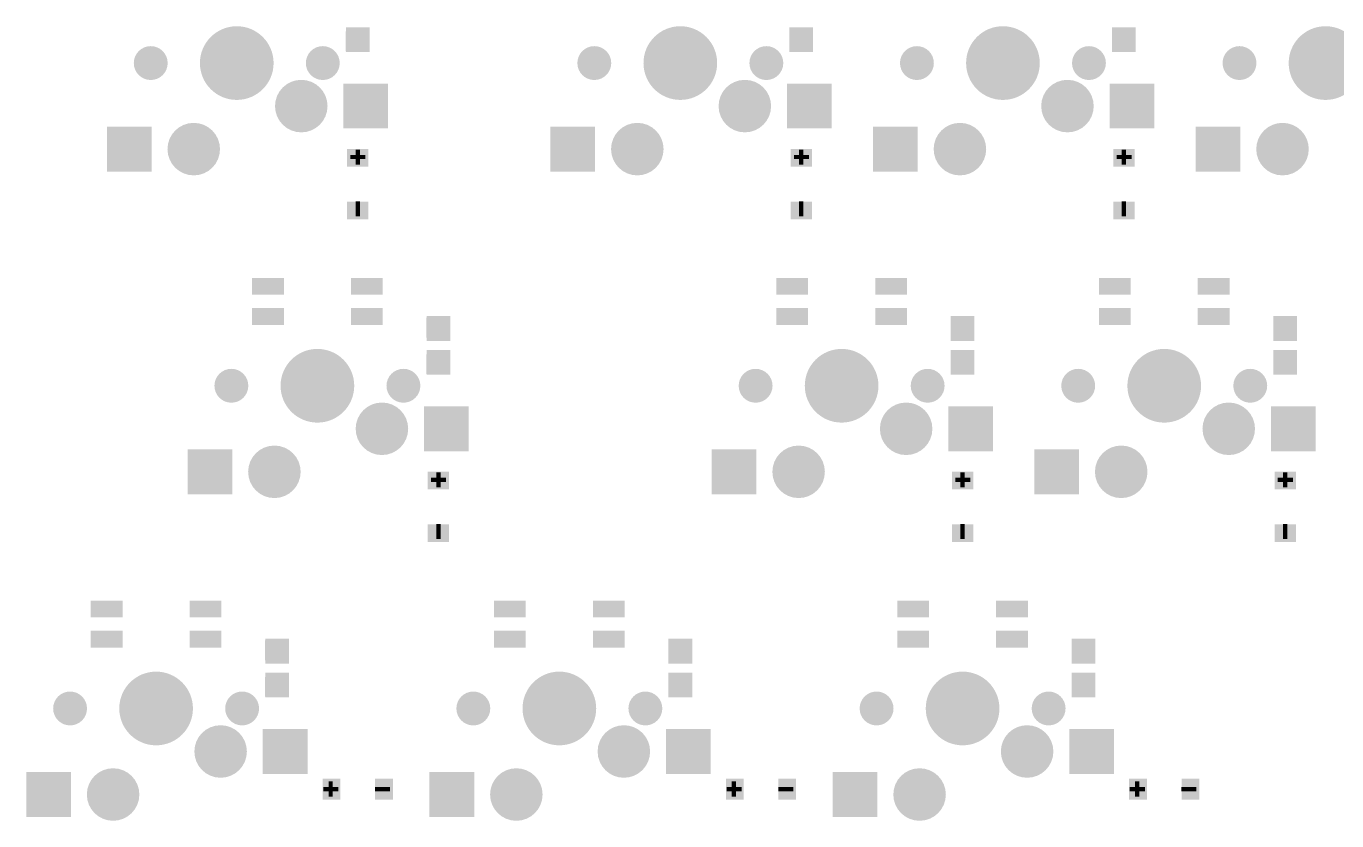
# Model space of a CAD drawing. Extents: x 561 to 1620, y -236 to 406.
# Drawn here: x 978.8 to 1056.2, y -219.8 to -172.8 of the extents above; entities that cross this region are included whole.
import ezdxf

# ---------------------------------------------------------------- set-up
doc = ezdxf.new("R2010")
doc.units = 0
doc.header["$MEASUREMENT"] = 0
for name, color, linetype, true_color in [('BottomLayer', 5, 'Continuous', 0x0000ff), ('BottomPasteMaskLayer', 7, 'Continuous', 0x800000), ('BottomSolderMaskLayer', 7, 'Continuous', 0xaa00ff), ('Document', 7, 'Continuous', 0xffffff), ('Multi-Layer', 7, 'Continuous', 0xc0c0c0), ('TopSolderMaskLayer', 7, 'Continuous', 0x800080)]:
    doc.layers.add(name, color=color, linetype=linetype, true_color=true_color)

msp = doc.modelspace()

# ---------------------------------------------------------------- hatches: boundary and pattern name
at = {"layer": 'BottomLayer'}
for points in [[(999.06, -172.937), (997.71, -172.937), (997.71, -174.347), (999.06, -174.347)], [(1025.255, -172.937), (1023.905, -172.937), (1023.905, -174.347), (1025.255, -174.347)], [(1044.305, -172.937), (1042.955, -172.937), (1042.955, -174.347), (1044.305, -174.347)], [(997.591, -176.293), (1000.131, -176.293), (1000.131, -178.833), (997.591, -178.833)], [(1023.786, -176.293), (1026.326, -176.293), (1026.326, -178.833), (1023.786, -178.833)], [(1042.836, -176.293), (1045.376, -176.293), (1045.376, -178.833), (1042.836, -178.833)], [(983.621, -178.833), (986.161, -178.833), (986.161, -181.373), (983.621, -181.373)], [(1009.816, -178.833), (1012.356, -178.833), (1012.356, -181.373), (1009.816, -181.373)], [(1028.866, -178.833), (1031.406, -178.833), (1031.406, -181.373), (1028.866, -181.373)], [(1047.917, -178.833), (1050.457, -178.833), (1050.457, -181.373), (1047.917, -181.373)], [(998.985, -181.117), (998.985, -180.117), (997.785, -180.117), (997.785, -181.117)], [(1025.18, -181.117), (1025.18, -180.117), (1023.98, -180.117), (1023.98, -181.117)], [(1044.23, -181.117), (1044.23, -180.117), (1043.03, -180.117), (1043.03, -181.117)], [(998.985, -184.217), (998.985, -183.217), (997.785, -183.217), (997.785, -184.217)], [(1025.18, -184.217), (1025.18, -183.217), (1023.98, -183.217), (1023.98, -184.217)], [(1044.23, -184.217), (1044.23, -183.217), (1043.03, -183.217), (1043.03, -184.217)], [(992.194, -187.76), (993.972, -187.76), (993.972, -188.649), (992.194, -188.649)], [(998.036, -187.76), (999.814, -187.76), (999.814, -188.649), (998.036, -188.649)], [(1023.151, -187.76), (1024.929, -187.76), (1024.929, -188.649), (1023.151, -188.649)], [(1028.993, -187.76), (1030.771, -187.76), (1030.771, -188.649), (1028.993, -188.649)], [(1042.201, -187.76), (1043.979, -187.76), (1043.979, -188.649), (1042.201, -188.649)], [(1048.043, -187.76), (1049.821, -187.76), (1049.821, -188.649), (1048.043, -188.649)], [(992.194, -189.538), (993.972, -189.538), (993.972, -190.427), (992.194, -190.427)], [(998.036, -189.538), (999.814, -189.538), (999.814, -190.427), (998.036, -190.427)], [(1023.151, -189.538), (1024.929, -189.538), (1024.929, -190.427), (1023.151, -190.427)], [(1028.993, -189.538), (1030.771, -189.538), (1030.771, -190.427), (1028.993, -190.427)], [(1042.201, -189.538), (1043.979, -189.538), (1043.979, -190.427), (1042.201, -190.427)], [(1048.043, -189.538), (1049.821, -189.538), (1049.821, -190.427), (1048.043, -190.427)], [(1003.823, -191.397), (1002.473, -191.397), (1002.473, -189.987), (1003.823, -189.987)], [(1034.78, -191.397), (1033.43, -191.397), (1033.43, -189.987), (1034.78, -189.987)], [(1053.83, -191.397), (1052.48, -191.397), (1052.48, -189.987), (1053.83, -189.987)], [(1003.823, -191.987), (1002.473, -191.987), (1002.473, -193.397), (1003.823, -193.397)], [(1034.78, -191.987), (1033.43, -191.987), (1033.43, -193.397), (1034.78, -193.397)], [(1053.83, -191.987), (1052.48, -191.987), (1052.48, -193.397), (1053.83, -193.397)], [(1002.354, -195.343), (1004.894, -195.343), (1004.894, -197.883), (1002.354, -197.883)], [(1033.311, -195.343), (1035.851, -195.343), (1035.851, -197.883), (1033.311, -197.883)], [(1052.361, -195.343), (1054.901, -195.343), (1054.901, -197.883), (1052.361, -197.883)], [(988.384, -197.883), (990.924, -197.883), (990.924, -200.423), (988.384, -200.423)], [(1019.341, -197.883), (1021.881, -197.883), (1021.881, -200.423), (1019.341, -200.423)], [(1038.391, -197.883), (1040.931, -197.883), (1040.931, -200.423), (1038.391, -200.423)], [(1003.748, -200.167), (1003.748, -199.167), (1002.548, -199.167), (1002.548, -200.167)], [(1034.705, -200.167), (1034.705, -199.167), (1033.505, -199.167), (1033.505, -200.167)], [(1053.755, -200.167), (1053.755, -199.167), (1052.555, -199.167), (1052.555, -200.167)], [(1003.748, -203.267), (1003.748, -202.267), (1002.548, -202.267), (1002.548, -203.267)], [(1034.705, -203.267), (1034.705, -202.267), (1033.505, -202.267), (1033.505, -203.267)], [(1053.755, -203.267), (1053.755, -202.267), (1052.555, -202.267), (1052.555, -203.267)], [(982.669, -206.81), (984.447, -206.81), (984.447, -207.699), (982.669, -207.699)], [(988.511, -206.81), (990.289, -206.81), (990.289, -207.699), (988.511, -207.699)], [(1006.482, -206.81), (1008.26, -206.81), (1008.26, -207.699), (1006.482, -207.699)], [(1012.324, -206.81), (1014.102, -206.81), (1014.102, -207.699), (1012.324, -207.699)], [(1030.295, -206.81), (1032.073, -206.81), (1032.073, -207.699), (1030.295, -207.699)], [(1036.137, -206.81), (1037.915, -206.81), (1037.915, -207.699), (1036.137, -207.699)], [(982.669, -208.588), (984.447, -208.588), (984.447, -209.477), (982.669, -209.477)], [(988.511, -208.588), (990.289, -208.588), (990.289, -209.477), (988.511, -209.477)], [(1006.482, -208.588), (1008.26, -208.588), (1008.26, -209.477), (1006.482, -209.477)], [(1012.324, -208.588), (1014.102, -208.588), (1014.102, -209.477), (1012.324, -209.477)], [(1030.295, -208.588), (1032.073, -208.588), (1032.073, -209.477), (1030.295, -209.477)], [(1036.137, -208.588), (1037.915, -208.588), (1037.915, -209.477), (1036.137, -209.477)], [(994.298, -210.447), (992.948, -210.447), (992.948, -209.037), (994.298, -209.037)], [(1018.111, -210.447), (1016.761, -210.447), (1016.761, -209.037), (1018.111, -209.037)], [(1041.924, -210.447), (1040.574, -210.447), (1040.574, -209.037), (1041.924, -209.037)], [(994.298, -211.037), (992.948, -211.037), (992.948, -212.447), (994.298, -212.447)], [(1018.111, -211.037), (1016.761, -211.037), (1016.761, -212.447), (1018.111, -212.447)], [(1041.924, -211.037), (1040.574, -211.037), (1040.574, -212.447), (1041.924, -212.447)], [(992.829, -214.394), (995.369, -214.394), (995.369, -216.934), (992.829, -216.934)], [(1016.642, -214.394), (1019.182, -214.394), (1019.182, -216.934), (1016.642, -216.934)], [(1040.455, -214.394), (1042.995, -214.394), (1042.995, -216.934), (1040.455, -216.934)], [(978.859, -216.934), (981.399, -216.934), (981.399, -219.474), (978.859, -219.474)], [(997.335, -217.286), (996.335, -217.286), (996.335, -218.486), (997.335, -218.486)], [(1000.435, -217.286), (999.435, -217.286), (999.435, -218.486), (1000.435, -218.486)], [(1002.672, -216.934), (1005.212, -216.934), (1005.212, -219.474), (1002.672, -219.474)], [(1021.148, -217.286), (1020.148, -217.286), (1020.148, -218.486), (1021.148, -218.486)], [(1024.248, -217.286), (1023.248, -217.286), (1023.248, -218.486), (1024.248, -218.486)], [(1026.485, -216.934), (1029.025, -216.934), (1029.025, -219.474), (1026.485, -219.474)], [(1044.961, -217.286), (1043.961, -217.286), (1043.961, -218.486), (1044.961, -218.486)], [(1048.061, -217.286), (1047.061, -217.286), (1047.061, -218.486), (1048.061, -218.486)]]:
    msp.add_hatch(color=256, dxfattribs=at).paths.add_polyline_path(points)
at = {"layer": 'BottomPasteMaskLayer'}
for points in [[(999.005, -173.116), (998.585, -173.117), (998.585, -173.561), (998.135, -173.561), (998.135, -173.122), (997.725, -173.116), (997.675, -173.166), (997.675, -174.316), (997.725, -174.366), (999.005, -174.366), (999.055, -174.316), (999.055, -173.166)], [(1025.2, -173.116), (1024.78, -173.117), (1024.78, -173.561), (1024.33, -173.561), (1024.33, -173.122), (1023.92, -173.116), (1023.87, -173.166), (1023.87, -174.316), (1023.92, -174.366), (1025.2, -174.366), (1025.25, -174.316), (1025.25, -173.166)], [(1044.25, -173.116), (1043.83, -173.117), (1043.83, -173.561), (1043.38, -173.561), (1043.38, -173.122), (1042.97, -173.116), (1042.92, -173.166), (1042.92, -174.316), (1042.97, -174.366), (1044.25, -174.366), (1044.3, -174.316), (1044.3, -173.166)], [(997.591, -176.293), (1000.131, -176.293), (1000.131, -178.833), (997.591, -178.833)], [(1023.786, -176.293), (1026.326, -176.293), (1026.326, -178.833), (1023.786, -178.833)], [(1042.836, -176.293), (1045.376, -176.293), (1045.376, -178.833), (1042.836, -178.833)], [(983.621, -178.833), (986.161, -178.833), (986.161, -181.373), (983.621, -181.373)], [(1009.816, -178.833), (1012.356, -178.833), (1012.356, -181.373), (1009.816, -181.373)], [(1028.866, -178.833), (1031.406, -178.833), (1031.406, -181.373), (1028.866, -181.373)], [(1047.917, -178.833), (1050.457, -178.833), (1050.457, -181.373), (1047.917, -181.373)], [(998.985, -181.117), (998.985, -180.117), (997.785, -180.117), (997.785, -181.117)], [(1025.18, -181.117), (1025.18, -180.117), (1023.98, -180.117), (1023.98, -181.117)], [(1044.23, -181.117), (1044.23, -180.117), (1043.03, -180.117), (1043.03, -181.117)], [(998.985, -184.217), (998.985, -183.217), (997.785, -183.217), (997.785, -184.217)], [(1025.18, -184.217), (1025.18, -183.217), (1023.98, -183.217), (1023.98, -184.217)], [(1044.23, -184.217), (1044.23, -183.217), (1043.03, -183.217), (1043.03, -184.217)], [(992.194, -187.76), (993.972, -187.76), (993.972, -188.649), (992.194, -188.649)], [(998.036, -187.76), (999.814, -187.76), (999.814, -188.649), (998.036, -188.649)], [(1023.151, -187.76), (1024.929, -187.76), (1024.929, -188.649), (1023.151, -188.649)], [(1028.993, -187.76), (1030.771, -187.76), (1030.771, -188.649), (1028.993, -188.649)], [(1042.201, -187.76), (1043.979, -187.76), (1043.979, -188.649), (1042.201, -188.649)], [(1048.043, -187.76), (1049.821, -187.76), (1049.821, -188.649), (1048.043, -188.649)], [(992.194, -189.538), (993.972, -189.538), (993.972, -190.427), (992.194, -190.427)], [(998.036, -189.538), (999.814, -189.538), (999.814, -190.427), (998.036, -190.427)], [(1023.151, -189.538), (1024.929, -189.538), (1024.929, -190.427), (1023.151, -190.427)], [(1028.993, -189.538), (1030.771, -189.538), (1030.771, -190.427), (1028.993, -190.427)], [(1042.201, -189.538), (1043.979, -189.538), (1043.979, -190.427), (1042.201, -190.427)], [(1048.043, -189.538), (1049.821, -189.538), (1049.821, -190.427), (1048.043, -190.427)], [(1003.768, -190.017), (1002.488, -190.017), (1002.438, -190.067), (1002.438, -191.217), (1002.488, -191.267), (1002.898, -191.272), (1002.898, -190.822), (1003.348, -190.822), (1003.348, -191.262), (1003.768, -191.267), (1003.818, -191.217), (1003.818, -190.067)], [(1034.725, -190.017), (1033.445, -190.017), (1033.395, -190.067), (1033.395, -191.217), (1033.445, -191.267), (1033.855, -191.272), (1033.855, -190.822), (1034.305, -190.822), (1034.305, -191.262), (1034.725, -191.267), (1034.775, -191.217), (1034.775, -190.067)], [(1053.775, -190.017), (1052.495, -190.017), (1052.445, -190.067), (1052.445, -191.217), (1052.495, -191.267), (1052.905, -191.272), (1052.905, -190.822), (1053.355, -190.822), (1053.355, -191.262), (1053.775, -191.267), (1053.825, -191.217), (1053.825, -190.067)], [(1003.768, -192.167), (1003.348, -192.167), (1003.348, -192.612), (1002.898, -192.612), (1002.898, -192.172), (1002.488, -192.167), (1002.438, -192.217), (1002.438, -193.367), (1002.488, -193.417), (1003.768, -193.417), (1003.818, -193.367), (1003.818, -192.217)], [(1034.725, -192.167), (1034.305, -192.167), (1034.305, -192.612), (1033.855, -192.612), (1033.855, -192.172), (1033.445, -192.167), (1033.395, -192.217), (1033.395, -193.367), (1033.445, -193.417), (1034.725, -193.417), (1034.775, -193.367), (1034.775, -192.217)], [(1053.775, -192.167), (1053.355, -192.167), (1053.355, -192.612), (1052.905, -192.612), (1052.905, -192.172), (1052.495, -192.167), (1052.445, -192.217), (1052.445, -193.367), (1052.495, -193.417), (1053.775, -193.417), (1053.825, -193.367), (1053.825, -192.217)], [(1002.354, -195.343), (1004.894, -195.343), (1004.894, -197.883), (1002.354, -197.883)], [(1033.311, -195.343), (1035.851, -195.343), (1035.851, -197.883), (1033.311, -197.883)], [(1052.361, -195.343), (1054.901, -195.343), (1054.901, -197.883), (1052.361, -197.883)], [(988.384, -197.883), (990.924, -197.883), (990.924, -200.423), (988.384, -200.423)], [(1019.341, -197.883), (1021.881, -197.883), (1021.881, -200.423), (1019.341, -200.423)], [(1038.391, -197.883), (1040.931, -197.883), (1040.931, -200.423), (1038.391, -200.423)], [(1003.748, -200.167), (1003.748, -199.167), (1002.548, -199.167), (1002.548, -200.167)], [(1034.705, -200.167), (1034.705, -199.167), (1033.505, -199.167), (1033.505, -200.167)], [(1053.755, -200.167), (1053.755, -199.167), (1052.555, -199.167), (1052.555, -200.167)], [(1003.748, -203.267), (1003.748, -202.267), (1002.548, -202.267), (1002.548, -203.267)], [(1034.705, -203.267), (1034.705, -202.267), (1033.505, -202.267), (1033.505, -203.267)], [(1053.755, -203.267), (1053.755, -202.267), (1052.555, -202.267), (1052.555, -203.267)], [(982.669, -206.81), (984.447, -206.81), (984.447, -207.699), (982.669, -207.699)], [(988.511, -206.81), (990.289, -206.81), (990.289, -207.699), (988.511, -207.699)], [(1006.482, -206.81), (1008.26, -206.81), (1008.26, -207.699), (1006.482, -207.699)], [(1012.324, -206.81), (1014.102, -206.81), (1014.102, -207.699), (1012.324, -207.699)], [(1030.295, -206.81), (1032.073, -206.81), (1032.073, -207.699), (1030.295, -207.699)], [(1036.137, -206.81), (1037.915, -206.81), (1037.915, -207.699), (1036.137, -207.699)], [(982.669, -208.588), (984.447, -208.588), (984.447, -209.477), (982.669, -209.477)], [(988.511, -208.588), (990.289, -208.588), (990.289, -209.477), (988.511, -209.477)], [(1006.482, -208.588), (1008.26, -208.588), (1008.26, -209.477), (1006.482, -209.477)], [(1012.324, -208.588), (1014.102, -208.588), (1014.102, -209.477), (1012.324, -209.477)], [(1030.295, -208.588), (1032.073, -208.588), (1032.073, -209.477), (1030.295, -209.477)], [(1036.137, -208.588), (1037.915, -208.588), (1037.915, -209.477), (1036.137, -209.477)], [(994.243, -209.067), (992.963, -209.067), (992.913, -209.117), (992.913, -210.267), (992.963, -210.317), (993.373, -210.322), (993.373, -209.872), (993.823, -209.872), (993.823, -210.312), (994.243, -210.317), (994.293, -210.267), (994.293, -209.117)], [(1018.056, -209.067), (1016.776, -209.067), (1016.726, -209.117), (1016.726, -210.267), (1016.776, -210.317), (1017.186, -210.322), (1017.186, -209.872), (1017.636, -209.872), (1017.636, -210.312), (1018.056, -210.317), (1018.106, -210.267), (1018.106, -209.117)], [(1041.869, -209.067), (1040.589, -209.067), (1040.539, -209.117), (1040.539, -210.267), (1040.589, -210.317), (1040.999, -210.322), (1040.999, -209.872), (1041.449, -209.872), (1041.449, -210.312), (1041.869, -210.317), (1041.919, -210.267), (1041.919, -209.117)], [(994.243, -211.217), (993.823, -211.217), (993.823, -211.662), (993.373, -211.662), (993.373, -211.222), (992.963, -211.217), (992.913, -211.267), (992.913, -212.417), (992.963, -212.467), (994.243, -212.467), (994.293, -212.417), (994.293, -211.267)], [(1018.056, -211.217), (1017.636, -211.217), (1017.636, -211.662), (1017.186, -211.662), (1017.186, -211.222), (1016.776, -211.217), (1016.726, -211.267), (1016.726, -212.417), (1016.776, -212.467), (1018.056, -212.467), (1018.106, -212.417), (1018.106, -211.267)], [(1041.869, -211.217), (1041.449, -211.217), (1041.449, -211.662), (1040.999, -211.662), (1040.999, -211.222), (1040.589, -211.217), (1040.539, -211.267), (1040.539, -212.417), (1040.589, -212.467), (1041.869, -212.467), (1041.919, -212.417), (1041.919, -211.267)], [(992.829, -214.394), (995.369, -214.394), (995.369, -216.934), (992.829, -216.934)], [(1016.642, -214.394), (1019.182, -214.394), (1019.182, -216.934), (1016.642, -216.934)], [(1040.455, -214.394), (1042.995, -214.394), (1042.995, -216.934), (1040.455, -216.934)], [(978.859, -216.934), (981.399, -216.934), (981.399, -219.474), (978.859, -219.474)], [(997.335, -217.286), (996.335, -217.286), (996.335, -218.486), (997.335, -218.486)], [(1000.435, -217.286), (999.435, -217.286), (999.435, -218.486), (1000.435, -218.486)], [(1002.672, -216.934), (1005.212, -216.934), (1005.212, -219.474), (1002.672, -219.474)], [(1021.148, -217.286), (1020.148, -217.286), (1020.148, -218.486), (1021.148, -218.486)], [(1024.248, -217.286), (1023.248, -217.286), (1023.248, -218.486), (1024.248, -218.486)], [(1026.485, -216.934), (1029.025, -216.934), (1029.025, -219.474), (1026.485, -219.474)], [(1044.961, -217.286), (1043.961, -217.286), (1043.961, -218.486), (1044.961, -218.486)], [(1048.061, -217.286), (1047.061, -217.286), (1047.061, -218.486), (1048.061, -218.486)]]:
    msp.add_hatch(color=256, dxfattribs=at).paths.add_polyline_path(points)
at = {"layer": 'BottomSolderMaskLayer'}
for points in [[(989.066, -175.023, 1), (993.417, -175.023, 1)], [(999.085, -172.91), (997.686, -172.91), (997.686, -174.373), (999.085, -174.373)], [(1015.26, -175.023, 1), (1019.611, -175.023, 1)], [(1025.279, -172.91), (1023.88, -172.91), (1023.88, -174.373), (1025.279, -174.373)], [(1034.311, -175.023, 1), (1038.662, -175.023, 1)], [(1044.329, -172.91), (1042.931, -172.91), (1042.931, -174.373), (1044.329, -174.373)], [(1053.361, -175.023, 1), (1057.712, -175.023, 1)], [(985.161, -175.023, 1), (987.162, -175.023, 1)], [(995.321, -175.023, 1), (997.322, -175.023, 1)], [(1011.355, -175.023, 1), (1013.356, -175.023, 1)], [(1021.515, -175.023, 1), (1023.516, -175.023, 1)], [(1030.406, -175.023, 1), (1032.407, -175.023, 1)], [(1040.566, -175.023, 1), (1042.567, -175.023, 1)], [(1049.456, -175.023, 1), (1051.457, -175.023, 1)], [(993.501, -177.563, 1), (996.602, -177.563, 1)], [(997.541, -176.242), (1000.182, -176.242), (1000.182, -178.884), (997.541, -178.884)], [(1019.695, -177.563, 1), (1022.796, -177.563, 1)], [(1023.735, -176.242), (1026.376, -176.242), (1026.376, -178.884), (1023.735, -178.884)], [(1038.746, -177.563, 1), (1041.847, -177.563, 1)], [(1042.785, -176.242), (1045.427, -176.242), (1045.427, -178.884), (1042.785, -178.884)], [(987.151, -180.103, 1), (990.252, -180.103, 1)], [(1013.345, -180.103, 1), (1016.446, -180.103, 1)], [(1032.396, -180.103, 1), (1035.497, -180.103, 1)], [(1051.446, -180.103, 1), (1054.547, -180.103, 1)], [(983.57, -178.782), (986.212, -178.782), (986.212, -181.424), (983.57, -181.424)], [(1009.765, -178.782), (1012.406, -178.782), (1012.406, -181.424), (1009.765, -181.424)], [(1028.815, -178.782), (1031.457, -178.782), (1031.457, -181.424), (1028.815, -181.424)], [(1047.866, -178.782), (1050.507, -178.782), (1050.507, -181.424), (1047.866, -181.424)], [(999.016, -181.138), (999.016, -180.096), (997.755, -180.096), (997.755, -181.138)], [(1025.21, -181.138), (1025.21, -180.096), (1023.949, -180.096), (1023.949, -181.138)], [(1044.261, -181.138), (1044.261, -180.096), (1043, -180.096), (1043, -181.138)], [(999.016, -184.238), (999.016, -183.195), (997.755, -183.195), (997.755, -184.238)], [(1025.21, -184.238), (1025.21, -183.195), (1023.949, -183.195), (1023.949, -184.238)], [(1044.261, -184.238), (1044.261, -183.195), (1043, -183.195), (1043, -184.238)], [(992.143, -187.709), (994.023, -187.709), (994.023, -188.7), (992.143, -188.7)], [(997.985, -187.709), (999.865, -187.709), (999.865, -188.7), (997.985, -188.7)], [(1023.1, -187.709), (1024.98, -187.709), (1024.98, -188.7), (1023.1, -188.7)], [(1028.942, -187.709), (1030.822, -187.709), (1030.822, -188.7), (1028.942, -188.7)], [(1042.151, -187.709), (1044.03, -187.709), (1044.03, -188.7), (1042.151, -188.7)], [(1047.993, -187.709), (1049.872, -187.709), (1049.872, -188.7), (1047.993, -188.7)], [(992.143, -189.487), (994.023, -189.487), (994.023, -190.478), (992.143, -190.478)], [(997.985, -189.487), (999.865, -189.487), (999.865, -190.478), (997.985, -190.478)], [(1023.1, -189.487), (1024.98, -189.487), (1024.98, -190.478), (1023.1, -190.478)], [(1028.942, -189.487), (1030.822, -189.487), (1030.822, -190.478), (1028.942, -190.478)], [(1042.151, -189.487), (1044.03, -189.487), (1044.03, -190.478), (1042.151, -190.478)], [(1047.993, -189.487), (1049.872, -189.487), (1049.872, -190.478), (1047.993, -190.478)], [(1003.847, -191.423), (1002.449, -191.423), (1002.449, -189.96), (1003.847, -189.96)], [(1034.804, -191.423), (1033.405, -191.423), (1033.405, -189.96), (1034.804, -189.96)], [(1053.855, -191.423), (1052.456, -191.423), (1052.456, -189.96), (1053.855, -189.96)], [(993.828, -194.073, 1), (998.179, -194.073, 1)], [(1024.786, -194.073, 1), (1029.136, -194.073, 1)], [(1043.836, -194.073, 1), (1048.187, -194.073, 1)], [(1003.847, -191.96), (1002.449, -191.96), (1002.449, -193.424), (1003.847, -193.424)], [(1034.804, -191.96), (1033.405, -191.96), (1033.405, -193.424), (1034.804, -193.424)], [(1053.855, -191.96), (1052.456, -191.96), (1052.456, -193.424), (1053.855, -193.424)], [(989.923, -194.073, 1), (991.924, -194.073, 1)], [(1000.083, -194.073, 1), (1002.084, -194.073, 1)], [(1020.881, -194.073, 1), (1022.881, -194.073, 1)], [(1031.041, -194.073, 1), (1033.041, -194.073, 1)], [(1039.931, -194.073, 1), (1041.932, -194.073, 1)], [(1050.091, -194.073, 1), (1052.092, -194.073, 1)], [(998.263, -196.613, 1), (1001.364, -196.613, 1)], [(1002.303, -195.292), (1004.945, -195.292), (1004.945, -197.934), (1002.303, -197.934)], [(1029.221, -196.613, 1), (1032.321, -196.613, 1)], [(1033.26, -195.292), (1035.902, -195.292), (1035.902, -197.934), (1033.26, -197.934)], [(1048.271, -196.613, 1), (1051.372, -196.613, 1)], [(1052.311, -195.292), (1054.952, -195.292), (1054.952, -197.934), (1052.311, -197.934)], [(988.333, -197.832), (990.975, -197.832), (990.975, -200.474), (988.333, -200.474)], [(991.913, -199.153, 1), (995.014, -199.153, 1)], [(1019.29, -197.832), (1021.932, -197.832), (1021.932, -200.474), (1019.29, -200.474)], [(1022.871, -199.153, 1), (1025.971, -199.153, 1)], [(1038.341, -197.832), (1040.982, -197.832), (1040.982, -200.474), (1038.341, -200.474)], [(1041.921, -199.153, 1), (1045.022, -199.153, 1)], [(1003.778, -200.188), (1003.778, -199.146), (1002.517, -199.146), (1002.517, -200.188)], [(1034.735, -200.188), (1034.735, -199.146), (1033.474, -199.146), (1033.474, -200.188)], [(1053.786, -200.188), (1053.786, -199.146), (1052.525, -199.146), (1052.525, -200.188)], [(1003.778, -203.288), (1003.778, -202.246), (1002.517, -202.246), (1002.517, -203.288)], [(1034.735, -203.288), (1034.735, -202.246), (1033.474, -202.246), (1033.474, -203.288)], [(1053.786, -203.288), (1053.786, -202.246), (1052.525, -202.246), (1052.525, -203.288)], [(982.618, -206.759), (984.497, -206.759), (984.497, -207.75), (982.618, -207.75)], [(988.46, -206.759), (990.34, -206.759), (990.34, -207.75), (988.46, -207.75)], [(1006.431, -206.759), (1008.311, -206.759), (1008.311, -207.75), (1006.431, -207.75)], [(1012.273, -206.759), (1014.153, -206.759), (1014.153, -207.75), (1012.273, -207.75)], [(1030.244, -206.759), (1032.124, -206.759), (1032.124, -207.75), (1030.244, -207.75)], [(1036.086, -206.759), (1037.966, -206.759), (1037.966, -207.75), (1036.086, -207.75)], [(982.618, -208.537), (984.497, -208.537), (984.497, -209.528), (982.618, -209.528)], [(988.46, -208.537), (990.34, -208.537), (990.34, -209.528), (988.46, -209.528)], [(1006.431, -208.537), (1008.311, -208.537), (1008.311, -209.528), (1006.431, -209.528)], [(1012.273, -208.537), (1014.153, -208.537), (1014.153, -209.528), (1012.273, -209.528)], [(1030.244, -208.537), (1032.124, -208.537), (1032.124, -209.528), (1030.244, -209.528)], [(1036.086, -208.537), (1037.966, -208.537), (1037.966, -209.528), (1036.086, -209.528)], [(994.322, -210.474), (992.923, -210.474), (992.923, -209.011), (994.322, -209.011)], [(1018.135, -210.474), (1016.736, -210.474), (1016.736, -209.011), (1018.135, -209.011)], [(1041.948, -210.474), (1040.549, -210.474), (1040.549, -209.011), (1041.948, -209.011)], [(984.303, -213.124, 1), (988.654, -213.124, 1)], [(994.322, -211.011), (992.923, -211.011), (992.923, -212.474), (994.322, -212.474)], [(1008.116, -213.124, 1), (1012.467, -213.124, 1)], [(1018.135, -211.011), (1016.736, -211.011), (1016.736, -212.474), (1018.135, -212.474)], [(1031.929, -213.124, 1), (1036.28, -213.124, 1)], [(1041.948, -211.011), (1040.549, -211.011), (1040.549, -212.474), (1041.948, -212.474)], [(980.398, -213.124, 1), (982.399, -213.124, 1)], [(990.558, -213.124, 1), (992.559, -213.124, 1)], [(1004.211, -213.124, 1), (1006.212, -213.124, 1)], [(1014.371, -213.124, 1), (1016.372, -213.124, 1)], [(1028.024, -213.124, 1), (1030.025, -213.124, 1)], [(1038.184, -213.124, 1), (1040.185, -213.124, 1)], [(988.738, -215.664, 1), (991.839, -215.664, 1)], [(992.778, -214.343), (995.42, -214.343), (995.42, -216.985), (992.778, -216.985)], [(1012.551, -215.664, 1), (1015.652, -215.664, 1)], [(1016.591, -214.343), (1019.233, -214.343), (1019.233, -216.985), (1016.591, -216.985)], [(1036.364, -215.664, 1), (1039.465, -215.664, 1)], [(1040.404, -214.343), (1043.046, -214.343), (1043.046, -216.985), (1040.404, -216.985)], [(982.388, -218.204, 1), (985.489, -218.204, 1)], [(1006.201, -218.204, 1), (1009.302, -218.204, 1)], [(1030.014, -218.204, 1), (1033.115, -218.204, 1)], [(978.808, -216.883), (981.449, -216.883), (981.449, -219.525), (978.808, -219.525)], [(997.361, -217.261), (996.31, -217.261), (996.31, -218.512), (997.361, -218.512)], [(1000.461, -217.261), (999.41, -217.261), (999.41, -218.512), (1000.461, -218.512)], [(1002.621, -216.883), (1005.263, -216.883), (1005.263, -219.525), (1002.621, -219.525)], [(1021.174, -217.261), (1020.123, -217.261), (1020.123, -218.512), (1021.174, -218.512)], [(1024.274, -217.261), (1023.223, -217.261), (1023.223, -218.512), (1024.274, -218.512)], [(1026.434, -216.883), (1029.076, -216.883), (1029.076, -219.525), (1026.434, -219.525)], [(1044.987, -217.261), (1043.936, -217.261), (1043.936, -218.512), (1044.987, -218.512)], [(1048.087, -217.261), (1047.036, -217.261), (1047.036, -218.512), (1048.087, -218.512)]]:
    msp.add_hatch(color=256, dxfattribs=at).paths.add_polyline_path(points)
at = {"layer": 'Document'}
for points in [[(998.512, -181.024), (998.512, -180.135), (998.258, -180.135), (998.258, -181.024)], [(1024.707, -181.024), (1024.707, -180.135), (1024.453, -180.135), (1024.453, -181.024)], [(1043.757, -181.024), (1043.757, -180.135), (1043.503, -180.135), (1043.503, -181.024)], [(997.949, -180.695), (998.838, -180.695), (998.838, -180.441), (997.949, -180.441)], [(1024.143, -180.695), (1025.032, -180.695), (1025.032, -180.441), (1024.143, -180.441)], [(1043.194, -180.695), (1044.083, -180.695), (1044.083, -180.441), (1043.194, -180.441)], [(998.512, -184.072), (998.512, -183.183), (998.258, -183.183), (998.258, -184.072)], [(1024.707, -184.072), (1024.707, -183.183), (1024.453, -183.183), (1024.453, -184.072)], [(1043.757, -184.072), (1043.757, -183.183), (1043.503, -183.183), (1043.503, -184.072)], [(1002.711, -199.746), (1003.6, -199.746), (1003.6, -199.492), (1002.711, -199.492)], [(1003.275, -200.074), (1003.275, -199.185), (1003.021, -199.185), (1003.021, -200.074)], [(1033.668, -199.746), (1034.557, -199.746), (1034.557, -199.492), (1033.668, -199.492)], [(1034.232, -200.074), (1034.232, -199.185), (1033.978, -199.185), (1033.978, -200.074)], [(1052.719, -199.746), (1053.608, -199.746), (1053.608, -199.492), (1052.719, -199.492)], [(1053.282, -200.074), (1053.282, -199.185), (1053.028, -199.185), (1053.028, -200.074)], [(1003.275, -203.122), (1003.275, -202.233), (1003.021, -202.233), (1003.021, -203.122)], [(1034.232, -203.122), (1034.232, -202.233), (1033.978, -202.233), (1033.978, -203.122)], [(1053.282, -203.122), (1053.282, -202.233), (1053.028, -202.233), (1053.028, -203.122)], [(996.914, -218.323), (996.914, -217.434), (996.66, -217.434), (996.66, -218.323)], [(1020.727, -218.323), (1020.727, -217.434), (1020.473, -217.434), (1020.473, -218.323)], [(1044.54, -218.323), (1044.54, -217.434), (1044.286, -217.434), (1044.286, -218.323)], [(997.242, -217.759), (996.353, -217.759), (996.353, -218.013), (997.242, -218.013)], [(1000.29, -217.759), (999.401, -217.759), (999.401, -218.013), (1000.29, -218.013)], [(1021.055, -217.759), (1020.166, -217.759), (1020.166, -218.013), (1021.055, -218.013)], [(1024.103, -217.759), (1023.214, -217.759), (1023.214, -218.013), (1024.103, -218.013)], [(1044.868, -217.759), (1043.979, -217.759), (1043.979, -218.013), (1044.868, -218.013)], [(1047.916, -217.759), (1047.027, -217.759), (1047.027, -218.013), (1047.916, -218.013)]]:
    msp.add_hatch(color=256, dxfattribs=at).paths.add_polyline_path(points)
at = {"layer": 'Multi-Layer'}
for points in [[(989.091, -175.023, 1), (993.391, -175.023, 1)], [(1015.286, -175.023, 1), (1019.586, -175.023, 1)], [(1034.336, -175.023, 1), (1038.636, -175.023, 1)], [(1053.387, -175.023, 1), (1057.687, -175.023, 1)], [(985.186, -175.023, 1), (987.136, -175.023, 1)], [(995.346, -175.023, 1), (997.296, -175.023, 1)], [(1011.381, -175.023, 1), (1013.331, -175.023, 1)], [(1021.541, -175.023, 1), (1023.491, -175.023, 1)], [(1030.431, -175.023, 1), (1032.381, -175.023, 1)], [(1040.591, -175.023, 1), (1042.541, -175.023, 1)], [(1049.481, -175.023, 1), (1051.432, -175.023, 1)], [(993.526, -177.563, 1), (996.576, -177.563, 1)], [(1019.721, -177.563, 1), (1022.771, -177.563, 1)], [(1038.771, -177.563, 1), (1041.821, -177.563, 1)], [(987.176, -180.103, 1), (990.226, -180.103, 1)], [(1013.371, -180.103, 1), (1016.421, -180.103, 1)], [(1032.421, -180.103, 1), (1035.471, -180.103, 1)], [(1051.471, -180.103, 1), (1054.522, -180.103, 1)], [(993.854, -194.073, 1), (998.154, -194.073, 1)], [(1024.811, -194.073, 1), (1029.111, -194.073, 1)], [(1043.861, -194.073, 1), (1048.161, -194.073, 1)], [(989.949, -194.073, 1), (991.899, -194.073, 1)], [(1000.109, -194.073, 1), (1002.059, -194.073, 1)], [(1020.906, -194.073, 1), (1022.856, -194.073, 1)], [(1031.066, -194.073, 1), (1033.016, -194.073, 1)], [(1039.956, -194.073, 1), (1041.906, -194.073, 1)], [(1050.116, -194.073, 1), (1052.066, -194.073, 1)], [(998.289, -196.613, 1), (1001.339, -196.613, 1)], [(1029.246, -196.613, 1), (1032.296, -196.613, 1)], [(1048.296, -196.613, 1), (1051.346, -196.613, 1)], [(991.939, -199.153, 1), (994.989, -199.153, 1)], [(1022.896, -199.153, 1), (1025.946, -199.153, 1)], [(1041.946, -199.153, 1), (1044.996, -199.153, 1)], [(984.329, -213.124, 1), (988.629, -213.124, 1)], [(1008.142, -213.124, 1), (1012.442, -213.124, 1)], [(1031.955, -213.124, 1), (1036.255, -213.124, 1)], [(980.424, -213.124, 1), (982.374, -213.124, 1)], [(990.584, -213.124, 1), (992.534, -213.124, 1)], [(1004.237, -213.124, 1), (1006.187, -213.124, 1)], [(1014.397, -213.124, 1), (1016.347, -213.124, 1)], [(1028.05, -213.124, 1), (1030, -213.124, 1)], [(1038.21, -213.124, 1), (1040.16, -213.124, 1)], [(988.764, -215.664, 1), (991.814, -215.664, 1)], [(1012.577, -215.664, 1), (1015.627, -215.664, 1)], [(1036.39, -215.664, 1), (1039.44, -215.664, 1)], [(982.414, -218.204, 1), (985.464, -218.204, 1)], [(1006.227, -218.204, 1), (1009.277, -218.204, 1)], [(1030.04, -218.204, 1), (1033.09, -218.204, 1)]]:
    msp.add_hatch(color=256, dxfattribs=at).paths.add_polyline_path(points)
at = {"layer": 'TopSolderMaskLayer'}
for points in [[(989.066, -175.023, 1), (993.417, -175.023, 1)], [(1015.26, -175.023, 1), (1019.611, -175.023, 1)], [(1034.311, -175.023, 1), (1038.662, -175.023, 1)], [(1053.361, -175.023, 1), (1057.712, -175.023, 1)], [(985.161, -175.023, 1), (987.162, -175.023, 1)], [(995.321, -175.023, 1), (997.322, -175.023, 1)], [(1011.355, -175.023, 1), (1013.356, -175.023, 1)], [(1021.515, -175.023, 1), (1023.516, -175.023, 1)], [(1030.406, -175.023, 1), (1032.407, -175.023, 1)], [(1040.566, -175.023, 1), (1042.567, -175.023, 1)], [(1049.456, -175.023, 1), (1051.457, -175.023, 1)], [(993.501, -177.563, 1), (996.602, -177.563, 1)], [(1019.695, -177.563, 1), (1022.796, -177.563, 1)], [(1038.746, -177.563, 1), (1041.847, -177.563, 1)], [(987.151, -180.103, 1), (990.252, -180.103, 1)], [(1013.345, -180.103, 1), (1016.446, -180.103, 1)], [(1032.396, -180.103, 1), (1035.497, -180.103, 1)], [(1051.446, -180.103, 1), (1054.547, -180.103, 1)], [(993.828, -194.073, 1), (998.179, -194.073, 1)], [(1024.786, -194.073, 1), (1029.136, -194.073, 1)], [(1043.836, -194.073, 1), (1048.187, -194.073, 1)], [(989.923, -194.073, 1), (991.924, -194.073, 1)], [(1000.083, -194.073, 1), (1002.084, -194.073, 1)], [(1020.881, -194.073, 1), (1022.881, -194.073, 1)], [(1031.041, -194.073, 1), (1033.041, -194.073, 1)], [(1039.931, -194.073, 1), (1041.932, -194.073, 1)], [(1050.091, -194.073, 1), (1052.092, -194.073, 1)], [(998.263, -196.613, 1), (1001.364, -196.613, 1)], [(1029.221, -196.613, 1), (1032.321, -196.613, 1)], [(1048.271, -196.613, 1), (1051.372, -196.613, 1)], [(991.913, -199.153, 1), (995.014, -199.153, 1)], [(1022.871, -199.153, 1), (1025.971, -199.153, 1)], [(1041.921, -199.153, 1), (1045.022, -199.153, 1)], [(984.303, -213.124, 1), (988.654, -213.124, 1)], [(1008.116, -213.124, 1), (1012.467, -213.124, 1)], [(1031.929, -213.124, 1), (1036.28, -213.124, 1)], [(980.398, -213.124, 1), (982.399, -213.124, 1)], [(990.558, -213.124, 1), (992.559, -213.124, 1)], [(1004.211, -213.124, 1), (1006.212, -213.124, 1)], [(1014.371, -213.124, 1), (1016.372, -213.124, 1)], [(1028.024, -213.124, 1), (1030.025, -213.124, 1)], [(1038.184, -213.124, 1), (1040.185, -213.124, 1)], [(988.738, -215.664, 1), (991.839, -215.664, 1)], [(1012.551, -215.664, 1), (1015.652, -215.664, 1)], [(1036.364, -215.664, 1), (1039.465, -215.664, 1)], [(982.388, -218.204, 1), (985.489, -218.204, 1)], [(1006.201, -218.204, 1), (1009.302, -218.204, 1)], [(1030.014, -218.204, 1), (1033.115, -218.204, 1)]]:
    msp.add_hatch(color=256, dxfattribs=at).paths.add_polyline_path(points)

doc.saveas('drawing.dxf')
